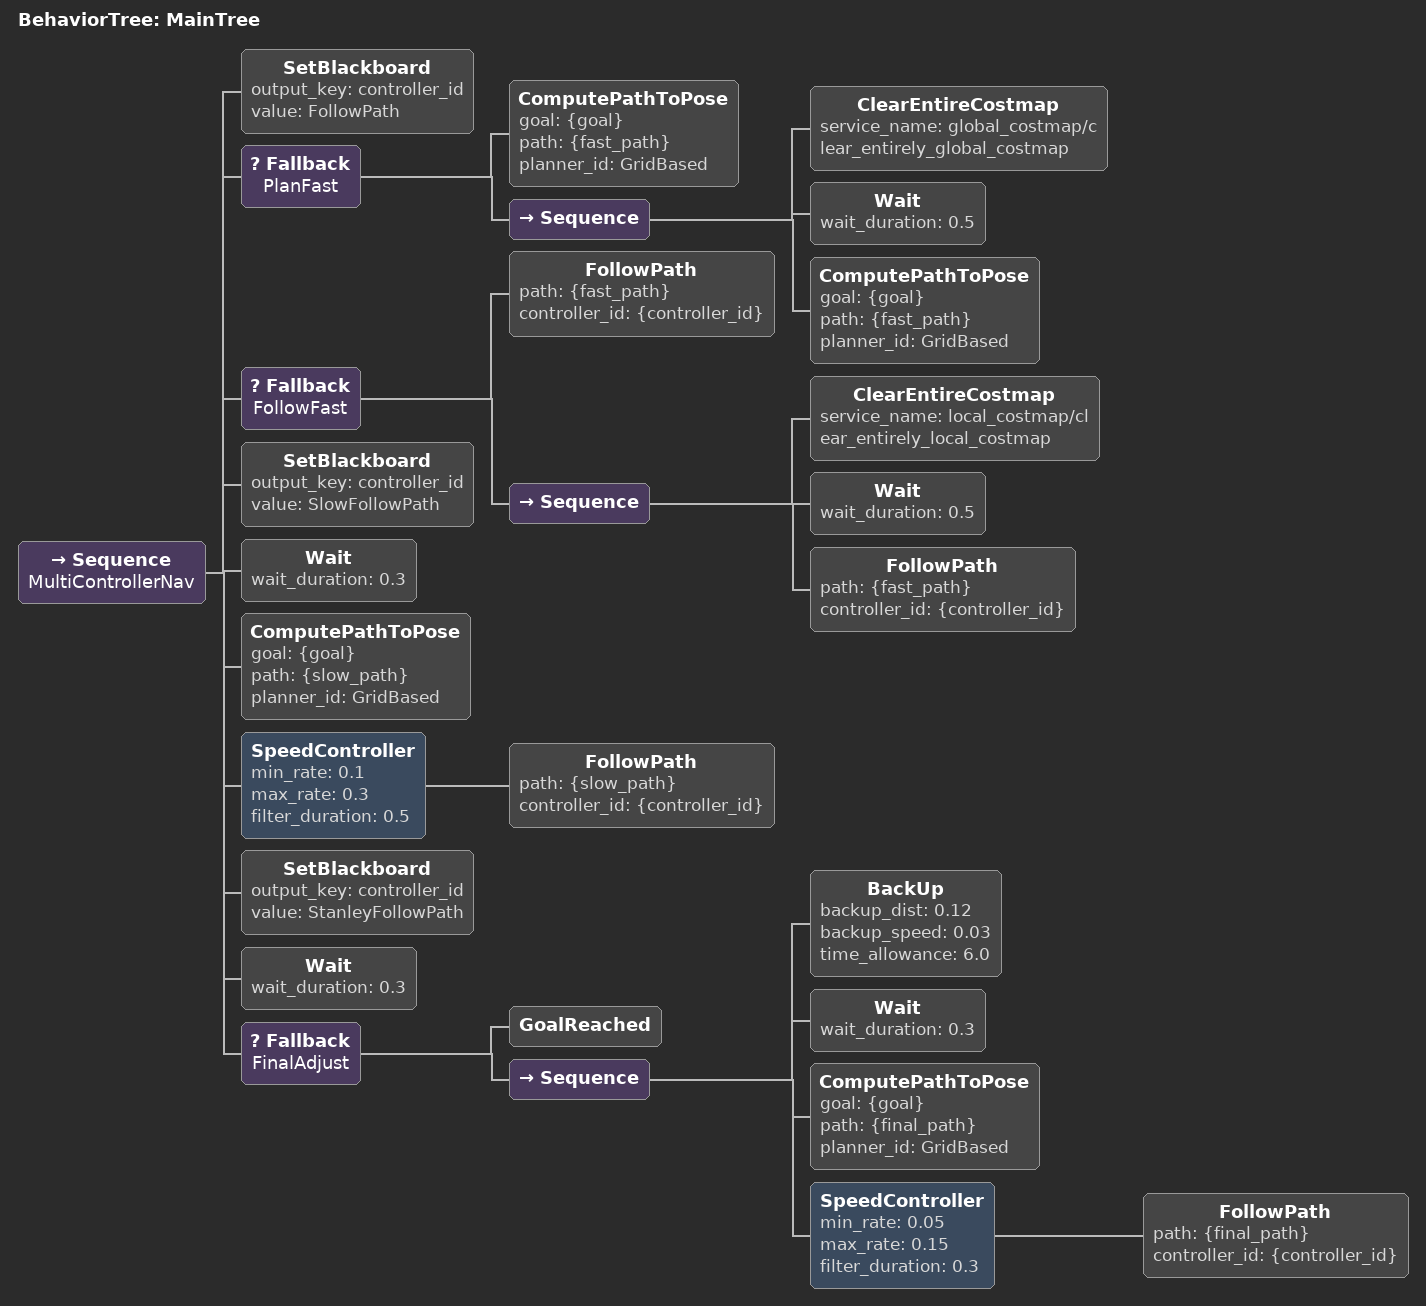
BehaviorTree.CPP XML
<!--
  动态控制器切换行为树：至少三种控制器，按阶段切换
  - 阶段1：快速接近，使用 FollowPath（DWB 快速）
  - 阶段2：慢速精调，使用 SlowFollowPath（DWB 慢速）
  - 阶段3：精确对齐，使用 StanleyFollowPath（自定义 Stanley）
-->
<root main_tree_to_execute="MainTree">
  <BehaviorTree ID="MainTree">
    <Sequence name="MultiControllerNav">

      <!-- 阶段1：快速接近，使用 FollowPath -->
      <SetBlackboard output_key="controller_id" value="FollowPath"/>
      <Fallback name="PlanFast">
        <ComputePathToPose goal="{goal}" path="{fast_path}" planner_id="GridBased"/>
        <Sequence>
          <ClearEntireCostmap service_name="global_costmap/clear_entirely_global_costmap"/>
          <Wait wait_duration="0.5"/>
          <ComputePathToPose goal="{goal}" path="{fast_path}" planner_id="GridBased"/>
        </Sequence>
      </Fallback>
      <Fallback name="FollowFast">
        <FollowPath path="{fast_path}" controller_id="{controller_id}"/>
        <Sequence>
          <ClearEntireCostmap service_name="local_costmap/clear_entirely_local_costmap"/>
          <Wait wait_duration="0.5"/>
          <FollowPath path="{fast_path}" controller_id="{controller_id}"/>
        </Sequence>
      </Fallback>

      <!-- 阶段2：慢速精调，切换到 SlowFollowPath -->
      <SetBlackboard output_key="controller_id" value="SlowFollowPath"/>
      <Wait wait_duration="0.3"/>
      <ComputePathToPose goal="{goal}" path="{slow_path}" planner_id="GridBased"/>
      <SpeedController min_rate="0.1" max_rate="0.3" filter_duration="0.5">
        <FollowPath path="{slow_path}" controller_id="{controller_id}"/>
      </SpeedController>

      <!-- 阶段3：最终对齐，切换到 StanleyFollowPath -->
      <SetBlackboard output_key="controller_id" value="StanleyFollowPath"/>
      <Wait wait_duration="0.3"/>
      <Fallback name="FinalAdjust">
        <GoalReached/>
        <Sequence>
          <BackUp backup_dist="0.12" backup_speed="0.03" time_allowance="6.0"/>
          <Wait wait_duration="0.3"/>
          <ComputePathToPose goal="{goal}" path="{final_path}" planner_id="GridBased"/>
          <SpeedController min_rate="0.05" max_rate="0.15" filter_duration="0.3">
            <FollowPath path="{final_path}" controller_id="{controller_id}"/>
          </SpeedController>
        </Sequence>
      </Fallback>

    </Sequence>
  </BehaviorTree>
</root>
